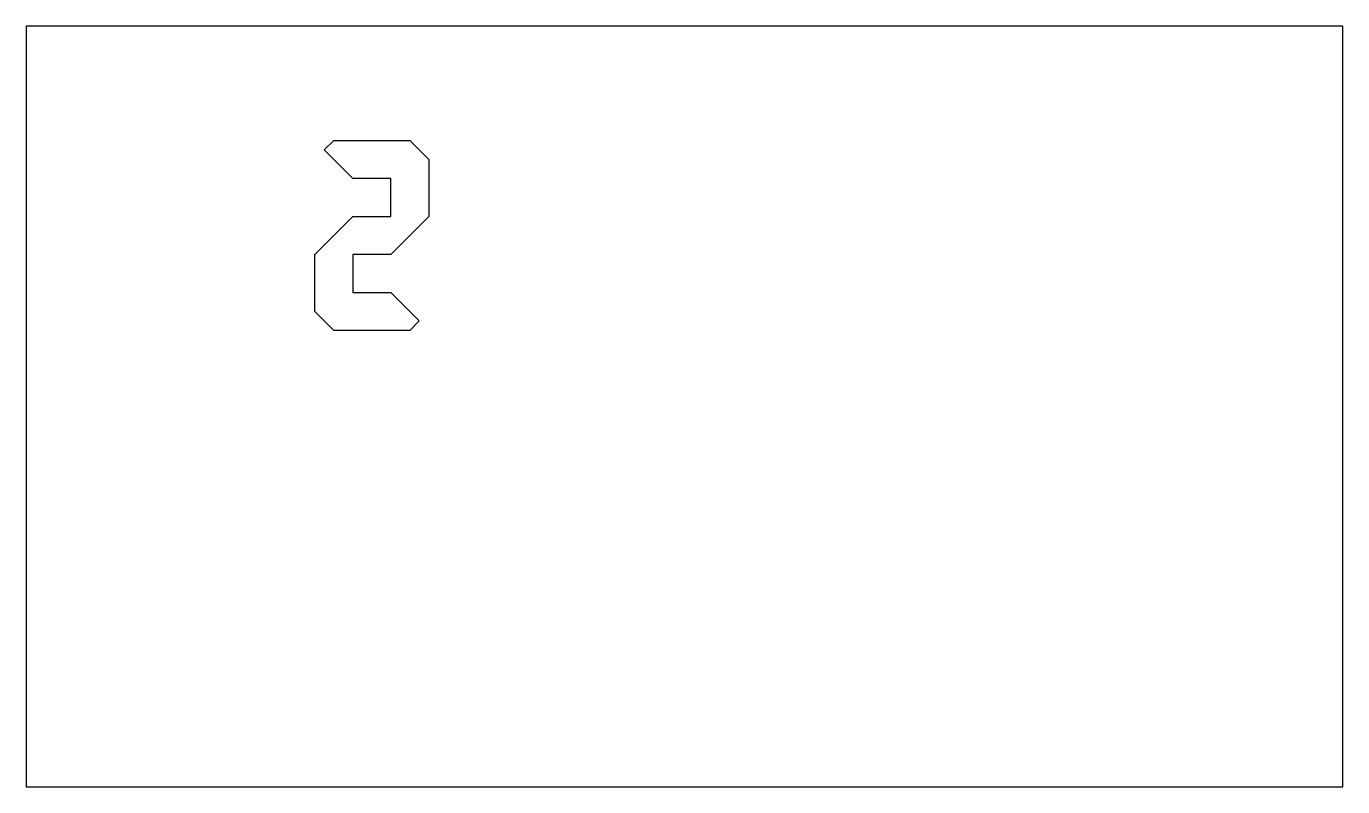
# Model space of a CAD drawing. Header units: millimetres. Extents: x -68 to 71, y -40 to 40.
import ezdxf

# ---------------------------------------------------------------- set-up
doc = ezdxf.new("R2010")
doc.units = ezdxf.units.MM
doc.layers.get('0').update_dxf_attribs({"linetype": 'CONTINUOUS'})

msp = doc.modelspace()

# ---------------------------------------------------------------- linework, layer by layer
for points in [[(71, -40), (71, 40), (-67.5, 40), (-67.5, -40)], [(-36.15, 27), (-35.15, 28), (-27.15, 28), (-25.15, 26), (-25.15, 20), (-29.15, 16), (-33.15, 16), (-33.15, 12), (-29.15, 12), (-26.15, 9), (-27.15, 8), (-35.15, 8), (-37.15, 10), (-37.15, 16), (-33.15, 20), (-29.15, 20), (-29.15, 24), (-33.15, 24)]]:
    msp.add_lwpolyline(points, close=True)

doc.saveas('drawing.dxf')
